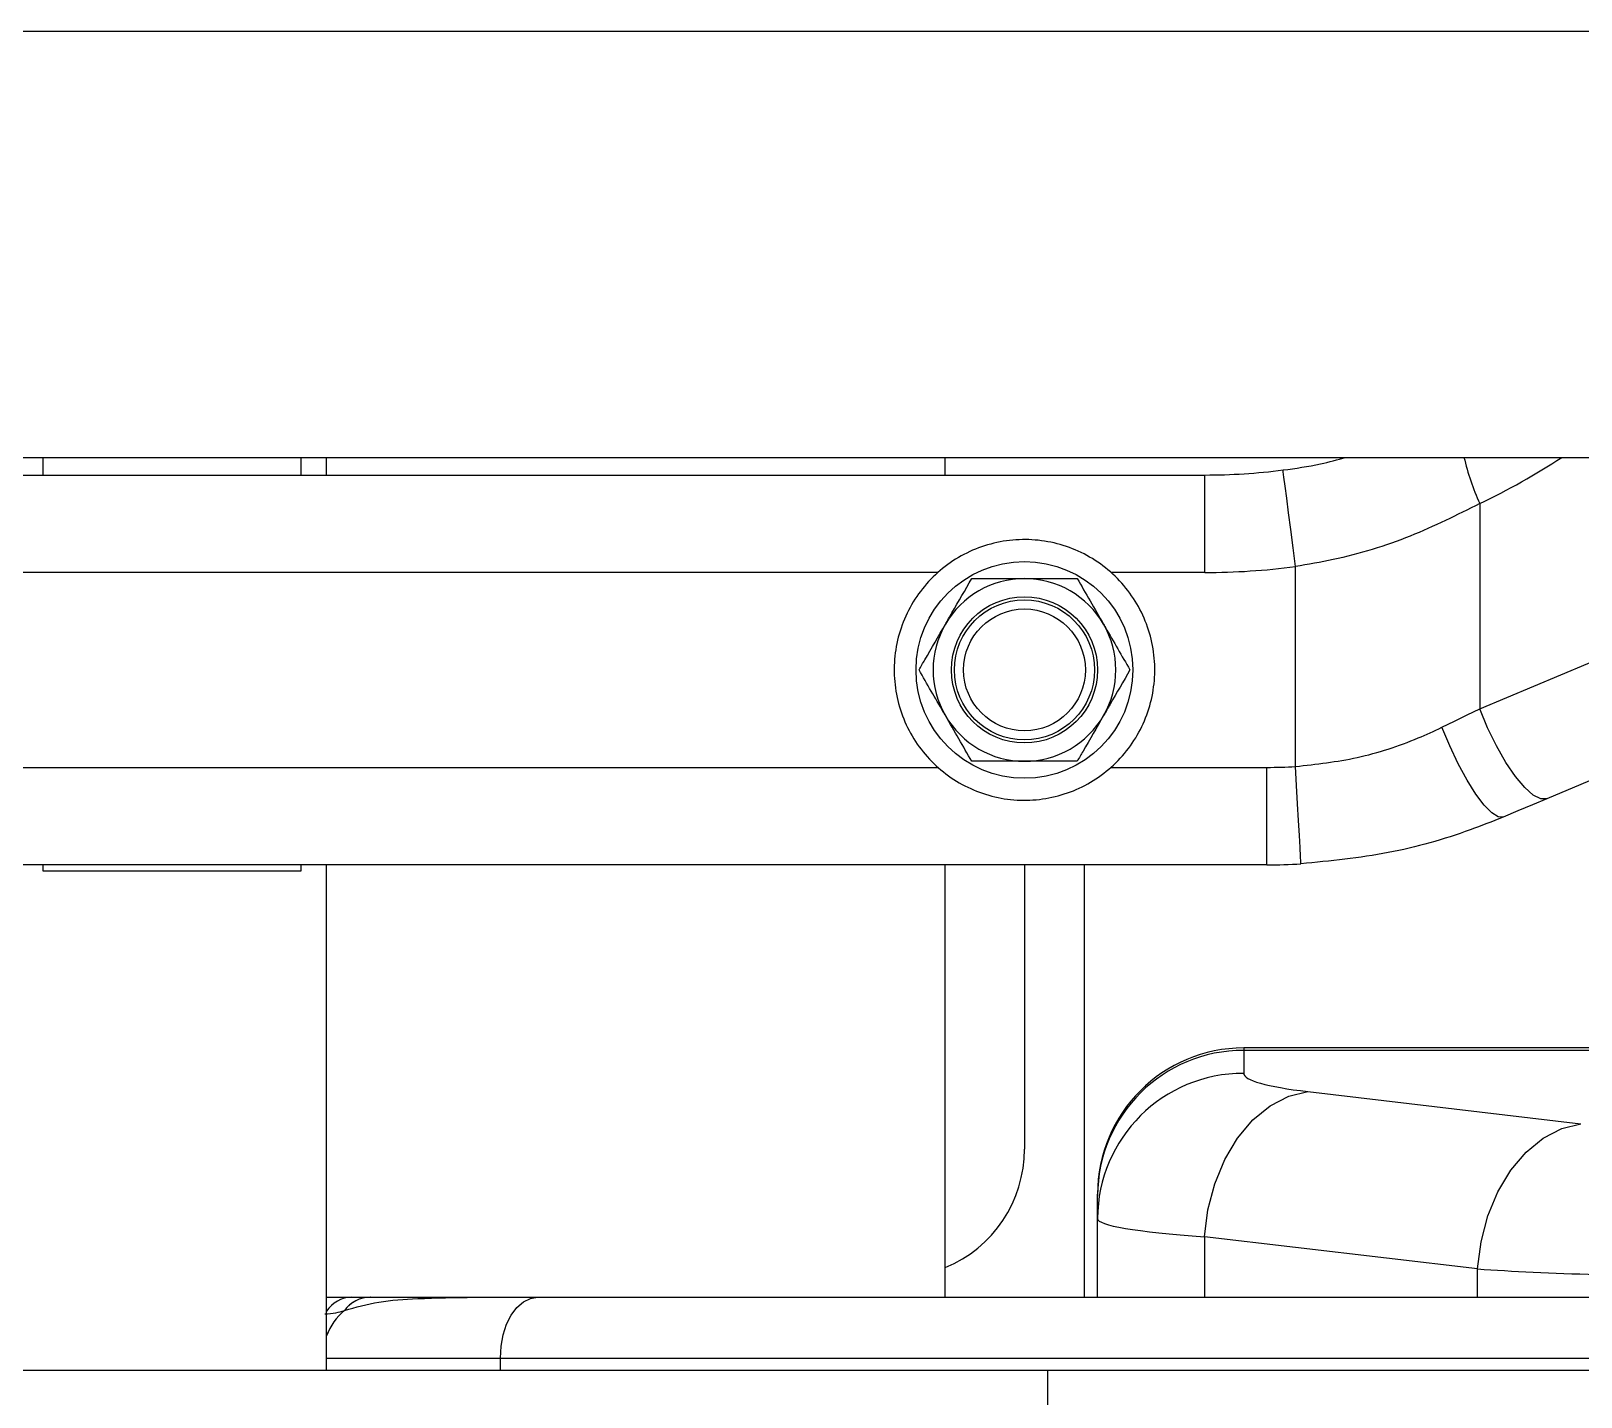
# Model space of a CAD drawing. Header units: inches. Extents: x -1851 to 6314, y -1304 to 4687.
# Drawn here: x -11.64 to -6.63, y 1651 to 1655.41 of the extents above; entities that cross this region are included whole.
import ezdxf

# ---------------------------------------------------------------- set-up
doc = ezdxf.new("R2010")
doc.units = ezdxf.units.IN
doc.header["$MEASUREMENT"] = 0

# ---------------------------------------------------------------- blocks, each defined once
blk = doc.blocks.new('2.4.20_8_Plan View')
at = {"color": 7, "linetype": 'Continuous', "lineweight": 25}
for p, q in [((0.09194898605347035, 1.149999976158142), (0.09194898605347035, -1.149999976158142)), ((9.507369041442857, 1.149999976158142), (9.507369041442857, -1.149999976158142)), ((0.1269488334655797, 1.115000009536743), (0.1269488334655797, -1.115000009536743)), ((9.542368888854973, 1.115000009536743), (9.542368888854973, -1.115000009536743)), ((0.05849981307983398, -0.08991097658872604), (0.05849981307983398, 0.08991096913814545)), ((9.473919868469224, -0.08991097658872604), (9.473919868469224, 0.08991096913814545)), ((0.09049940109253285, 0.08481781929731369), (0.09049940109253285, -0.08481781929731369)), ((9.50591945648192, 0.08481781929731369), (9.50591945648192, -0.08481781929731369)), ((0.01699972152710316, 0.07188010960817337), (0.01699972152710316, -0.07188010960817337)), ((9.43241977691649, 0.07188010960817337), (9.43241977691649, -0.07188010960817337)), ((0.05849981307983398, 0.010596695356071), (0.05799961090088246, 0.010596695356071)), ((0.05799961090088246, 0.010596695356071), (0.05799961090088246, -0.01059670001268387)), ((0.09194898605347035, 0.010596695356071), (0.09049940109253285, 0.010596695356071)), ((9.473919868469224, 0.010596695356071), (9.473419666290269, 0.010596695356071)), ((9.473419666290269, 0.010596695356071), (9.473419666290269, -0.01059670001268387)), ((9.507369041442857, 0.010596695356071), (9.50591945648192, 0.010596695356071)), ((0.05799961090088246, -0.01059670001268387), (0.05849981307983398, -0.01059670001268387)), ((0.09049940109253285, -0.01059670001268387), (0.09194898605347035, -0.01059670001268387)), ((9.473419666290269, -0.01059670001268387), (9.473919868469224, -0.01059670001268387)), ((9.50591945648192, -0.01059670001268387), (9.507369041442857, -0.01059670001268387)), ((0.01699972152710316, -0.01270000264048576), (0.05849981307983398, -0.01270000264048576)), ((0.02299976348877308, -0.01270000264048576), (0.02299976348877308, -0.01473612897098064)), ((0.09049940109253285, -0.01270000264048576), (0.09194898605347035, -0.01270000264048576)), ((9.43241977691649, -0.01270000264048576), (9.473919868469224, -0.01270000264048576)), ((9.43841981887816, -0.01270000264048576), (9.43841981887816, -0.01473612897098064)), ((9.50591945648192, -0.01270000264048576), (9.507369041442857, -0.01270000264048576)), ((0.02191686630249023, -0.01415961515158415), (0.02191972732544301, -0.01416824478656054)), ((0.02299976348877308, -0.01473612897098064), (0.02299976348877308, -0.01628237031400204)), ((9.43733692169188, -0.01415961515158415), (9.43733978271483, -0.01416824478656054)), ((9.43841981887816, -0.01473612897098064), (9.43841981887816, -0.01628237031400204)), ((0.02299976348877308, -0.03002115339040756), (0.02299976348877308, -0.1403801143169403)), ((9.43841981887816, -0.03002115339040756), (9.43841981887816, -0.1403801143169403)), ((0.02299976348877308, -0.06350000202655792), (0.05849981307983398, -0.06350000202655792)), ((0.09049940109253285, -0.06350000202655792), (0.09194898605347035, -0.06350000202655792)), ((9.43841981887816, -0.06350000202655792), (9.473919868469224, -0.06350000202655792)), ((9.50591945648192, -0.06350000202655792), (9.507369041442857, -0.06350000202655792)), ((0.05849981307983398, -0.07000239938497543), (0.03516530990600586, -0.07000239938497543)), ((9.473919868469224, -0.07000239938497543), (9.450585365295396, -0.07000239938497543)), ((0.01699972152710316, -0.07188010960817337), (0.005999565124511719, -0.07188010960817337)), ((0.01699972152710316, -0.07188010960817337), (0.01699972152710316, -0.1743337363004684)), ((9.43241977691649, -0.07188010960817337), (9.421419620513902, -0.07188010960817337)), ((9.43241977691649, -0.07188010960817337), (9.43241977691649, -0.1743337363004684)), ((0.02299976348877308, -0.07493000477552414), (0.05849981307983398, -0.07493000477552414)), ((9.43841981887816, -0.07493000477552414), (9.473919868469224, -0.07493000477552414)), ((0.02299976348877308, -0.07600000500679016), (0.02946281433105469, -0.07600000500679016)), ((0.02946281433105469, -0.07600000500679016), (0.03134202957153676, -0.07600000500679016)), ((0.03134202957153676, -0.07600000500679016), (0.03146553039550781, -0.07600000500679016)), ((9.43841981887816, -0.07600000500679016), (9.444882869720445, -0.07600000500679016)), ((9.444882869720445, -0.07600000500679016), (9.446762084960923, -0.07600000500679016)), ((9.446762084960923, -0.07600000500679016), (9.446885585784898, -0.07600000500679016)), ((0.02532672882080433, -0.107213206589222), (0.02796554565429688, -0.0847868025302887)), ((0.08249998092651722, -0.08481781929731369), (0.09049940109253285, -0.08481781929731369)), ((9.44074678421019, -0.107213206589222), (9.443385601043687, -0.0847868025302887)), ((9.497920036315904, -0.08481781929731369), (9.50591945648192, -0.08481781929731369)), ((0.04326009750366211, -0.08799999952316284), (0.04138088226318359, -0.08799999952316284)), ((0.04326009750366211, -0.1391497254371643), (0.04326009750366211, -0.08799999952316284)), ((0.04346561431885121, -0.08799999952316284), (0.04326009750366211, -0.08799999952316284)), ((0.04346561431885121, -0.1373486220836639), (0.04346561431885121, -0.08799999952316284)), ((9.458680152893052, -0.08799999952316284), (9.456800937652574, -0.08799999952316284)), ((9.458680152893052, -0.1391497254371643), (9.458680152893052, -0.08799999952316284)), ((9.458885669708238, -0.08799999952316284), (9.458680152893052, -0.08799999952316284)), ((9.458885669708238, -0.1373486220836639), (9.458885669708238, -0.08799999952316284)), ((0.05849981307983398, -0.08991097658872604), (0.06649971008301137, -0.08991097658872604)), ((9.473919868469224, -0.08991097658872604), (9.481919765472398, -0.08991097658872604)), ((0.0665655136108434, -0.09225906431674957), (0.08297920227051137, -0.09225906431674957)), ((9.48198556900023, -0.09225906431674957), (9.498399257659898, -0.09225906431674957)), ((0.03988313674927468, -0.09327208250761032), (0.03724431991577504, -0.1156984865665436)), ((9.455303192138665, -0.09327208250761032), (9.452664375305162, -0.1156984865665436)), ((0.08815431594848633, -0.1073785424232483), (0.07130050659180043, -0.1073785424232483)), ((9.503574371337876, -0.1073785424232483), (9.486720561981187, -0.1073785424232483)), ((0.08508729934693093, -0.1632003933191299), (0.0639266967773473, -0.1128998398780823)), ((9.500507354736321, -0.1632003933191299), (9.479346752166734, -0.1128998398780823))]:
    blk.add_line(p, q, dxfattribs=at)
at = {"color": 8, "linetype": 'Continuous', "lineweight": 25}
for p, q in [((0.06649971008301137, 0.06289436668157578), (0.06649971008301137, -0.06289437413215637)), ((0.08249998092651722, -0.06289437413215637), (0.08249998092651722, 0.06289436668157578)), ((9.481919765472398, 0.06289436668157578), (9.481919765472398, -0.06289437413215637)), ((9.497920036315904, -0.06289437413215637), (9.497920036315904, 0.06289436668157578)), ((0.01799964904785512, -0.01270000264048576), (0.01799964904785512, -0.02696575596928596)), ((9.433419704437242, -0.01270000264048576), (9.433419704437242, -0.02696575596928596)), ((0.01699972152710316, -0.02696575596928596), (0.01799964904785512, -0.02696575596928596)), ((0.01799964904785512, -0.02696575596928596), (0.01799964904785512, -0.1453801095485687)), ((9.43241977691649, -0.02696575596928596), (9.433419704437242, -0.02696575596928596)), ((9.433419704437242, -0.02696575596928596), (9.433419704437242, -0.1453801095485687)), ((0.06649971008301137, -0.07710563391447067), (0.06649971008301137, -0.08991097658872604)), ((0.08249998092651722, -0.08481781929731369), (0.08249998092651722, -0.07710563391447067)), ((9.481919765472398, -0.07710563391447067), (9.481919765472398, -0.08991097658872604)), ((9.497920036315904, -0.08481781929731369), (9.497920036315904, -0.07710563391447067)), ((0.02796554565429688, -0.0847868025302887), (0.02299976348877308, -0.0847868025302887)), ((9.443385601043687, -0.0847868025302887), (9.43841981887816, -0.0847868025302887)), ((0.02299976348877308, -0.107213206589222), (0.02532672882080433, -0.107213206589222)), ((0.07130050659180043, -0.1073785424232483), (0.09194898605347035, -0.1564603298902512)), ((9.43841981887816, -0.107213206589222), (9.44074678421019, -0.107213206589222)), ((9.486720561981187, -0.1073785424232483), (9.507369041442857, -0.1564603298902512))]:
    blk.add_line(p, q, dxfattribs=at)
at = {"color": 7, "linetype": 'Continuous', "lineweight": 25, "flags": 128}
for points in [[(0.01799964904785512, -0.02696575596928596), (0.01897525787353871, -0.02702446468174458), (0.01991319656372781, -0.02719833329319954), (0.02077770233154652, -0.02748068235814571), (0.02153539657592773, -0.02786066196858883), (0.02215719223022461, -0.02832366526126862), (0.02261924743652699, -0.02885190397500992), (0.0229039192199707, -0.02942507527768612), (0.02299976348877308, -0.03002115339040756)], [(9.433419704437242, -0.02696575596928596), (9.434395313262925, -0.02702446468174458), (9.435333251953118, -0.02719833329319954), (9.436197757720933, -0.02748068235814571), (9.436955451965318, -0.02786066196858883), (9.437577247619615, -0.02832366526126862), (9.438039302825914, -0.02885190397500992), (9.43832397460936, -0.02942507527768612), (9.43841981887816, -0.03002115339040756)], [(0.02796554565429688, -0.0847868025302887), (0.03017711639405007, -0.08506327867507935), (0.03231239318848012, -0.08562296628952026), (0.03429794311523438, -0.08644653856754303), (0.03606462478637695, -0.08750559389591217), (0.03755187988281605, -0.08876359462738037), (0.03870868682861328, -0.09017713367938995), (0.03949499130249023, -0.09169743955135345), (0.03988313674927468, -0.09327208250761032)], [(9.443385601043687, -0.0847868025302887), (9.44559717178344, -0.08506327867507935), (9.447732448577867, -0.08562296628952026), (9.449717998504624, -0.08644653856754303), (9.451484680175767, -0.08750559389591217), (9.452971935272203, -0.08876359462738037), (9.454128742218003, -0.09017713367938995), (9.45491504669188, -0.09169743955135345), (9.455303192138665, -0.09327208250761032)], [(0.08297920227051137, -0.09225906431674957), (0.08452701568603871, -0.09205882996320724), (0.08601522445678711, -0.09186628460884094), (0.08738660812378285, -0.0916888415813446), (0.08858919143676758, -0.09153330326080322), (0.08957624435424805, -0.09140565991401672), (0.09030866622925515, -0.09131081402301788), (0.09076070785522461, -0.0912524089217186), (0.09091329574585316, -0.09123268723487854)], [(9.498399257659898, -0.09225906431674957), (9.499947071075425, -0.09205882996320724), (9.501435279846177, -0.09186628460884094), (9.50280666351317, -0.0916888415813446), (9.504009246826158, -0.09153330326080322), (9.504996299743638, -0.09140565991401672), (9.505728721618645, -0.09131081402301788), (9.506180763244615, -0.0912524089217186), (9.50633335113524, -0.09123268723487854)], [(0.0585780143737793, -0.09270632266998291), (0.0587315559387207, -0.09269772469997406), (0.05918598175048828, -0.09267227351665497), (0.05992412567138672, -0.09263094514608383), (0.06091737747192383, -0.0925753265619278), (0.06212806701660512, -0.09250754863023758), (0.06350898742675781, -0.0924302190542221), (0.06500720977783203, -0.09234631806612015), (0.0665655136108434, -0.09225906431674957)], [(9.47399806976317, -0.09270632266998291), (9.47415161132811, -0.09269772469997406), (9.474606037139878, -0.09267227351665497), (9.475344181060777, -0.09263094514608383), (9.476337432861314, -0.0925753265619278), (9.477548122405992, -0.09250754863023758), (9.478929042816148, -0.0924302190542221), (9.480427265167222, -0.09234631806612015), (9.48198556900023, -0.09225906431674957)], [(0.06241178512573242, -0.1092996150255203), (0.06242847442627308, -0.1088939309120178), (0.06276226043701172, -0.1083719879388809), (0.06339836120605824, -0.1077562868595123), (0.06431055068969727, -0.1070733815431595), (0.06545829772949574, -0.1063527092337608), (0.06679296493530629, -0.1056253388524055), (0.06825637817383168, -0.1049226373434067), (0.06978607177734375, -0.1042748987674713)], [(0.06978607177734375, -0.1042748987674713), (0.07029390335083008, -0.1053156405687332), (0.07079887390137074, -0.1063503473997116), (0.07130050659180043, -0.1073785424232483)], [(9.477831840515123, -0.1092996150255203), (9.47784852981566, -0.1088939309120178), (9.478182315826402, -0.1083719879388809), (9.478818416595445, -0.1077562868595123), (9.479730606079087, -0.1070733815431595), (9.480878353118882, -0.1063527092337608), (9.482213020324693, -0.1056253388524055), (9.483676433563218, -0.1049226373434067), (9.485206127166734, -0.1042748987674713)], [(9.485206127166734, -0.1042748987674713), (9.48571395874022, -0.1053156405687332), (9.486218929290757, -0.1063503473997116), (9.486720561981187, -0.1073785424232483)], [(0.02532672882080433, -0.107213206589222), (0.02753829956055043, -0.1074896901845932), (0.02967357635498047, -0.1080493703484535), (0.03165912628173828, -0.1088729500770569), (0.03342580795288086, -0.109932005405426), (0.03491306304931641, -0.1111899986863136), (0.03606986999512074, -0.1126035377383232), (0.03685617446899414, -0.1141238510608673), (0.03724431991577504, -0.1156984865665436)], [(0.0639266967773473, -0.1128998398780823), (0.06390762329101918, -0.1123974695801735), (0.06421709060668945, -0.1117797419428825), (0.0648407936096227, -0.1110740602016449), (0.0657510757446289, -0.1103117391467094), (0.06690740585327504, -0.1095266044139862), (0.06825876235961914, -0.108753502368927), (0.06974506378174539, -0.1080267354846001), (0.07130050659180043, -0.1073785424232483)], [(9.44074678421019, -0.107213206589222), (9.442958354949937, -0.1074896901845932), (9.44509363174437, -0.1080493703484535), (9.447079181671128, -0.1088729500770569), (9.448845863342271, -0.109932005405426), (9.450333118438706, -0.1111899986863136), (9.451489925384507, -0.1126035377383232), (9.452276229858384, -0.1141238510608673), (9.452664375305162, -0.1156984865665436)], [(9.479346752166734, -0.1128998398780823), (9.479327678680406, -0.1123974695801735), (9.47963714599608, -0.1117797419428825), (9.48026084899901, -0.1110740602016449), (9.481171131134019, -0.1103117391467094), (9.482327461242662, -0.1095266044139862), (9.48367881774901, -0.108753502368927), (9.485165119171135, -0.1080267354846001), (9.486720561981187, -0.1073785424232483)], [(0.0639266967773473, -0.1128998398780823), (0.06342506408691406, -0.1117071360349655), (0.06292009353637695, -0.1105068773031235), (0.06241178512573242, -0.1092996150255203)], [(9.479346752166734, -0.1128998398780823), (9.478845119476304, -0.1117071360349655), (9.478340148925767, -0.1105068773031235), (9.477831840515123, -0.1092996150255203)]]:
    blk.add_lwpolyline(points, dxfattribs=at)
at = {"color": 7, "linetype": 'Continuous', "lineweight": 25}
for centre, radius in [((0.07449976449110451, -0.07000000228879344), 0.008899999999999655), ((9.489919819880498, -0.07000000228879344), 0.008899999999999655), ((0.07449976449110451, -0.07000000228879344), 0.005999999999996759), ((0.07449976449110451, -0.07000000228879344), 0.005749999999998731), ((9.489919819880498, -0.07000000228879344), 0.005999999999996759), ((9.489919819880498, -0.07000000228879344), 0.005749999999998731), ((0.07449976449110451, -0.07000000228882186), 0.005000000000002268), ((9.489919819880498, -0.07000000228882186), 0.005000000000002268)]:
    blk.add_circle(centre, radius, dxfattribs=at)
at = {"color": 8, "linetype": 'Continuous', "lineweight": 25}
for centre, radius, start, end in [((0.01809943502729894, -0.01736998176369298), 0.004984551425556552, 39.96593283917403, 69.53575470352091), ((0.01809495655387039, -0.01737062350062502), 0.004991750068273106, 40.03556913483426, 69.33633617643052), ((0.02049709974043168, -0.01479798083127548), 0.002503427947812623, 1.415743240034182, 56.93395146833578), ((9.433519490416685, -0.01736998176369298), 0.004984551425556552, 39.96593283917403, 69.53575470352091), ((9.433515011943257, -0.01737062350062502), 0.004991750068273106, 40.03556913483426, 69.33633617643052), ((9.435917155129822, -0.01479798083127548), 0.002503427947812623, 1.415743240034182, 56.93395146833578), ((0.09704093066067543, -0.1272808619792727), 0.02179619794260024, 103.5100656419556, 114.0613115605158), ((9.512460986050066, -0.1272808619792727), 0.02179619794260024, 103.5100656419556, 114.0613115605158), ((0.1404997644910999, -0.08239870439749097), 0.058000000000001, 205.511158389687, 213.1664237841631), ((9.555919819880486, -0.08239870439749097), 0.058000000000001, 205.511158389687, 213.1664237841631)]:
    blk.add_arc(centre, radius, start, end, dxfattribs=at)
at = {"color": 7, "linetype": 'Continuous', "lineweight": 25}
for centre, radius, start, end in [((0.02031999969566911, -0.01631182767903283), 0.002679925693595525, 0.6297998049722473, 53.42587420018805), ((0.02032230332838836, -0.0163171598312033), 0.002677610743829489, 0.6076514733757096, 53.37425174541888), ((9.435740055085063, -0.01631182767903283), 0.002679925693595525, 0.6297998049722473, 53.42587420018805), ((9.435742358717775, -0.0163171598312033), 0.002677610743829489, 0.6076514733757096, 53.37425174541888), ((0.07449976449110451, -0.07000000228879344), 0.01069999999999951, 99.37500000000844, 110.6249999999897), ((0.07449976449110451, -0.07000000228879344), 0.01070000000000216, 88.12500000001782, 99.37500000000844), ((0.07449976449110451, -0.07000000228879344), 0.01070000000000216, 76.87500000003992, 88.12500000001782), ((0.07449976449110451, -0.07000000228879344), 0.01069999999999712, 65.62500000000591, 76.87500000003992), ((9.489919819880498, -0.07000000228879344), 0.01069999999999951, 99.37500000000844, 110.6249999999897), ((9.489919819880498, -0.07000000228879344), 0.01070000000000216, 88.12500000001782, 99.37500000000844), ((9.489919819880498, -0.07000000228879344), 0.01070000000000216, 76.87500000003992, 88.12500000001782), ((9.489919819880498, -0.07000000228879344), 0.01069999999999712, 65.62500000000591, 76.87500000003992), ((0.07449976449110451, -0.07000000228879344), 0.01070000000000111, 121.8750000000078, 133.1250000000071), ((0.07449976449110451, -0.07000000228879344), 0.01069999999999989, 110.6249999999897, 121.8750000000078), ((0.07449976449110451, -0.07000000228879344), 0.0106999999999986, 54.3750000000088, 65.62500000000591), ((9.489919819880498, -0.07000000228879344), 0.01070000000000111, 121.8750000000078, 133.1250000000071), ((9.489919819880498, -0.07000000228879344), 0.01069999999999989, 110.6249999999897, 121.8750000000078), ((9.489919819880498, -0.07000000228879344), 0.0106999999999986, 54.3750000000088, 65.62500000000591), ((0.07449976449110451, -0.07000000228879344), 0.01070000000000137, 133.1250000000071, 144.3750000000173), ((0.07449976449110451, -0.07000000228879344), 0.01069999999999862, 43.12500000001691, 54.3750000000088), ((9.489919819880498, -0.07000000228879344), 0.01070000000000137, 133.1250000000071, 144.3750000000173), ((9.489919819880498, -0.07000000228879344), 0.01069999999999862, 43.12500000001691, 54.3750000000088), ((0.03516547275571114, -0.05946140228883223), 0.01054099999999947, 202.5278542787194, 270), ((0.07449976449110451, -0.07000000228879344), 0.007500000000006813, 119.9999999999974, 180), ((0.07449976449110451, -0.07000000228879344), 0.007500000000000606, 60.00000000004985, 119.9999999999974), ((0.07449976449110451, -0.07000000228879344), 0.007499999999999992, 0, 60.00000000004985), ((0.07449976449110451, -0.07000000228879344), 0.01069999999999862, 31.87500000001664, 43.12500000001691), ((9.450585528145098, -0.05946140228883223), 0.01054099999999947, 202.5278542787194, 270), ((9.489919819880498, -0.07000000228879344), 0.007500000000006813, 119.9999999999974, 180), ((9.489919819880498, -0.07000000228879344), 0.007500000000000606, 60.00000000004985, 119.9999999999974), ((9.489919819880498, -0.07000000228879344), 0.007499999999999992, 0, 60.00000000004985), ((9.489919819880498, -0.07000000228879344), 0.01069999999999862, 31.87500000001664, 43.12500000001691), ((0.07449976449110451, -0.07000000228879344), 0.01070000000000164, 144.3750000000173, 155.6249999999964), ((0.07449976449110451, -0.07000000228879344), 0.01069999999999752, 20.62500000001032, 31.87500000001664), ((9.489919819880498, -0.07000000228879344), 0.01070000000000164, 144.3750000000173, 155.6249999999964), ((9.489919819880498, -0.07000000228879344), 0.01069999999999752, 20.62500000001032, 31.87500000001664), ((0.07449976449110451, -0.07000000228879344), 0.01070000000000192, 155.6249999999964, 166.8750000000023), ((9.489919819880498, -0.07000000228879344), 0.01070000000000192, 155.6249999999964, 166.8750000000023), ((0.07449976449110451, -0.07000000228879344), 0.01069999999999906, 9.375000000011326, 20.62500000001032), ((9.489919819880498, -0.07000000228879344), 0.01069999999999906, 9.375000000011326, 20.62500000001032), ((0.07449976449110451, -0.07000000228879344), 0.01070000000000227, 166.8750000000023, 178.124999999997), ((0.07449976449110451, -0.07000000228879344), 0.01070000000000227, 358.124999999997, 9.375000000011326), ((9.489919819880498, -0.07000000228879344), 0.01070000000000227, 166.8750000000023, 178.124999999997), ((9.489919819880498, -0.07000000228879344), 0.01070000000000227, 358.124999999997, 9.375000000011326), ((0.07449976449110451, -0.07000000228879344), 0.01070000000000227, 178.124999999997, 189.3750000000105), ((0.07449976449110451, -0.07000000228879344), 0.007500000000006813, 180, 240.0000000000041), ((0.07449976449110451, -0.07000000228879344), 0.007499999999999992, 299.9999999999501, 0), ((9.489919819880498, -0.07000000228879344), 0.01070000000000227, 178.124999999997, 189.3750000000105), ((9.489919819880498, -0.07000000228879344), 0.007500000000006813, 180, 240.0000000000041), ((9.489919819880498, -0.07000000228879344), 0.007499999999999992, 299.9999999999501, 0), ((0.07449976449110451, -0.07000000228879344), 0.01070000000000227, 346.8750000000023, 358.124999999997), ((9.489919819880498, -0.07000000228879344), 0.01070000000000227, 346.8750000000023, 358.124999999997), ((0.07449976449110451, -0.07000000228879344), 0.01069999999999906, 189.3750000000105, 200.6249999999947), ((0.07449976449110451, -0.07000000228879344), 0.01070000000000192, 335.6249999999964, 346.8750000000023), ((9.489919819880498, -0.07000000228879344), 0.01069999999999906, 189.3750000000105, 200.6249999999947), ((9.489919819880498, -0.07000000228879344), 0.01070000000000192, 335.6249999999964, 346.8750000000023), ((0.07449976449110451, -0.07000000228879344), 0.01070000000000098, 200.6249999999947, 211.874999999985), ((9.489919819880498, -0.07000000228879344), 0.01070000000000098, 200.6249999999947, 211.874999999985), ((0.07449976449110451, -0.07000000228879344), 0.01070000000000164, 324.3749999999843, 335.6249999999964), ((9.489919819880498, -0.07000000228879344), 0.01070000000000164, 324.3749999999843, 335.6249999999964), ((0.02942045451945319, -0.08796042321617392), 0.01196049322131399, 359.8104125427657, 89.79707830984829), ((0.03129864336175814, -0.08796144260691108), 0.01196151628451213, 359.8153116757475, 89.7921791768777), ((0.03146547275582279, -0.08800000228882254), 0.01200000000000272, 0, 90), ((0.07449976449110451, -0.07000000228879344), 0.01070000000000126, 211.874999999985, 223.12499999998), ((0.07449976449110451, -0.07000000228879344), 0.01069999999999781, 313.1249999999855, 324.3749999999843), ((9.444840509908843, -0.08796042321617392), 0.01196049322131399, 359.8104125427657, 89.79707830984829), ((9.446718698751148, -0.08796144260691108), 0.01196151628451213, 359.8153116757475, 89.7921791768777), ((9.446885528145216, -0.08800000228882254), 0.01200000000000272, 0, 90), ((9.489919819880498, -0.07000000228879344), 0.01070000000000126, 211.874999999985, 223.12499999998), ((9.489919819880498, -0.07000000228879344), 0.01069999999999781, 313.1249999999855, 324.3749999999843), ((0.07449976449110451, -0.07000000228879344), 0.01070000000000534, 223.12499999998, 234.3749999999891), ((0.07449976449110451, -0.07000000228879344), 0.007500000000000606, 240.0000000000041, 299.9999999999501), ((9.489919819880498, -0.07000000228879344), 0.01070000000000534, 223.12499999998, 234.3749999999891), ((9.489919819880498, -0.07000000228879344), 0.007500000000000606, 240.0000000000041, 299.9999999999501), ((0.07449976449110451, -0.07000000228879344), 0.01070000000000534, 234.3749999999891, 245.6249999999804), ((0.07449976449110451, -0.07000000228879344), 0.01069999999999644, 301.8749999999787, 313.1249999999855), ((9.489919819880498, -0.07000000228879344), 0.01070000000000534, 234.3749999999891, 245.6249999999804), ((9.489919819880498, -0.07000000228879344), 0.01069999999999644, 301.8749999999785, 313.1249999999855), ((0.07449976449110451, -0.07000000228879344), 0.01070000000000305, 245.6249999999804, 256.8749999999659), ((0.07449976449110451, -0.07000000228879344), 0.01069999999999951, 279.3750000000085, 290.6249999999895), ((0.07449976449110451, -0.07000000228879344), 0.01069999999999951, 290.6249999999895, 301.8749999999787), ((9.489919819880498, -0.07000000228879344), 0.01070000000000305, 245.6249999999804, 256.8749999999657), ((9.489919819880498, -0.07000000228879344), 0.01069999999999951, 279.3750000000085, 290.6249999999895), ((9.489919819880498, -0.07000000228879344), 0.01069999999999951, 290.6249999999895, 301.8749999999785), ((0.07449976449110451, -0.07000000228879344), 0.01070000000000238, 256.8749999999659, 268.1249999999818), ((0.07449976449110451, -0.07000000228879344), 0.01070000000000238, 268.1249999999818, 279.3750000000085), ((9.489919819880498, -0.07000000228879344), 0.01070000000000238, 256.8749999999657, 268.1249999999818), ((9.489919819880498, -0.07000000228879344), 0.01070000000000238, 268.1249999999818, 279.3750000000085), ((0.1404997644910999, -0.08481782075182309), 0.05799999999999494, 180, 187.371212211956), ((0.1404997644910999, -0.08481782075182309), 0.0499999999999954, 180, 187.3712122119421), ((9.555919819880486, -0.08481782075182309), 0.05799999999999494, 180, 187.371212211956), ((9.555919819880486, -0.08481782075182309), 0.0499999999999954, 180, 187.3712122119421), ((0.108499764491107, -0.08991097452053509), 0.05000000000000573, 180, 183.2049020508226), ((0.108499764491107, -0.08991097452053509), 0.04200000000000405, 180, 183.2049020508226), ((9.523919819880497, -0.08991097452053509), 0.05000000000000573, 180, 183.2049020508226), ((9.523919819880497, -0.08991097452053509), 0.04200000000000405, 180, 183.2049020508226)]:
    blk.add_arc(centre, radius, start, end, dxfattribs=at)
for centre, major_axis, ratio, start_param, end_param in [((0.02946304518625809, -0.1060000022888232), (0, 0.02999999999999997), 0.07059807471682689, 0, 0.7853981633964282), ((9.444883100575652, -0.1060000022888232), (0, 0.02999999999999997), 0.07059807471682689, 0, 0.7853981633964282), ((0.0413808297575109, -0.1060000022888232), (0, 0.01799999999999724), 0.117663457861396, 0, 0.7853981633987102), ((9.456800885146905, -0.1060000022888232), (0, 0.01799999999999724), 0.117663457861396, 0, 0.7853981633987102), ((0.02682427660638709, -0.1284264091600278), (0, 0.02999999999999997), 0.07059807471682689, 0.7853981633963478, 1.570796326794897), ((9.44224433199578, -0.1284264091600278), (0, 0.02999999999999997), 0.07059807471682689, 0.7853981633963478, 1.570796326794897)]:
    blk.add_ellipse(centre, major_axis=major_axis, ratio=ratio, start_param=start_param, end_param=end_param, dxfattribs=at)
for points, knots in [([(0.02163410186767578, -0.0125573705881834), (0.02164741247617386, -0.0128557599242356), (0.02167077238621573, -0.0133794285490012), (0.0218428426468833, -0.01392493944217676), (0.02191686630249023, -0.01415961515158415)], [0, 0, 0, 0, 0.5698056402847581, 1, 1, 1, 1]), ([(9.437054157257066, -0.0125573705881834), (9.43706746786556, -0.0128557599242356), (9.437090827775606, -0.0133794285490012), (9.437262898036273, -0.01392493944217676), (9.43733692169188, -0.01415961515158415)], [0, 0, 0, 0, 0.5698056402847581, 1, 1, 1, 1]), ([(0.02191972732544301, -0.01416824478656054), (0.02217525595526126, -0.01508732810839319), (0.02268967633575869, -0.01693759119808647), (0.02293321396393466, -0.02048511482013282), (0.0230075497083071, -0.02476256379313213), (0.02300236766285124, -0.0282623688268302), (0.02299976348877308, -0.03002115339040756)], [0, 0, 0, 0, 0.2119866030918079, 0.4267632519303021, 0.7119268261883959, 1, 1, 1, 1]), ([(9.43733978271483, -0.01416824478656054), (9.437595311344651, -0.01508732810839319), (9.438109731725149, -0.01693759119808647), (9.438353269353328, -0.02048511482013282), (9.4384276050977, -0.02476256379313213), (9.438422423052245, -0.0282623688268302), (9.43841981887816, -0.03002115339040756)], [0, 0, 0, 0, 0.2119866030918079, 0.4267632519303021, 0.7119268261883959, 1, 1, 1, 1]), ([(0.02299976348877308, -0.0162887629121542), (0.02299976348877308, -0.01664449079692076), (0.02299976348877308, -0.01770696078537526), (0.02299976348876953, -0.01953114778683585), (0.02299976348877308, -0.02164387141917246), (0.02299976348877308, -0.02329281100494995), (0.02299976348877308, -0.02455220060920738), (0.02299976348877308, -0.02557242069391918), (0.02299976348877308, -0.02639422614697651), (0.02299976348877308, -0.02712214577371697), (0.02299976348877308, -0.02770276378163317), (0.02299976348877308, -0.02816414662635225), (0.02299976348877308, -0.02854432398470408), (0.02299976348877308, -0.02895307853245299), (0.02299976348878019, -0.02928269705950015), (0.02299976348876953, -0.02957607640720994), (0.02299976348877308, -0.02977274931691909), (0.02299976348877308, -0.02992166359862836), (0.02299976348877308, -0.03002115339040756)], [0, 0, 0, 0, 0.1149251632923694, 0.3432526438044843, 0.4917155902589621, 0.6032327023549183, 0.6895115784710353, 0.7397803905886616, 0.7962021855792382, 0.8403874042948573, 0.869881315987835, 0.8981042727200886, 0.9202097024348492, 0.9348893036765249, 0.9673877905770151, 0.9755109040620401, 0.9836388086668274, 1, 1, 1, 1]), ([(9.43841981887816, -0.0162887629121542), (9.43841981887816, -0.01664449079692076), (9.43841981887816, -0.01770696078537526), (9.43841981887816, -0.01953114778683585), (9.43841981887816, -0.02164387141917246), (9.43841981887816, -0.02329281100494995), (9.43841981887816, -0.02455220060920738), (9.43841981887816, -0.02557242069391918), (9.43841981887816, -0.02639422614697651), (9.43841981887816, -0.02712214577371697), (9.43841981887816, -0.02770276378163317), (9.43841981887816, -0.02816414662635225), (9.43841981887816, -0.02854432398470408), (9.43841981887816, -0.02895307853245299), (9.438419818878174, -0.02928269705950015), (9.43841981887816, -0.02957607640720994), (9.43841981887816, -0.02977274931691909), (9.43841981887816, -0.02992166359862836), (9.43841981887816, -0.03002115339040756)], [0, 0, 0, 0, 0.1149251632923694, 0.3432526438044843, 0.4917155902589621, 0.6032327023549183, 0.6895115784710353, 0.7397803905886616, 0.7962021855792382, 0.8403874042948573, 0.869881315987835, 0.8981042727200886, 0.9202097024348492, 0.9348893036765249, 0.9673877905770151, 0.9755109040620401, 0.9836388086668274, 1, 1, 1, 1]), ([(0.07074975967407582, -0.06350481510162354), (0.07083865179238558, -0.06345347340661078), (0.07210483468906403, -0.06272216024458999), (0.07334578108502399, -0.06200580801996125), (0.0744996070861852, -0.06133974716067314)], [0, 0, 0, 0, 0.07020480101596188, 1, 1, 1, 1]), ([(0.07449960708618164, -0.06133974716067314), (0.07477598310478228, -0.06149931486615401), (0.07599749516002774, -0.06220456374003902), (0.07726737278908402, -0.06293761896895944), (0.07824993133545277, -0.06350481510162354)], [0, 0, 0, 0, 0.2262572992243861, 1, 1, 1, 1]), ([(9.486169815063462, -0.06350481510162354), (9.486258707181776, -0.06345347340661078), (9.487524890078454, -0.06272216024458999), (9.488765836474414, -0.06200580801996125), (9.489919662475572, -0.06133974716067314)], [0, 0, 0, 0, 0.07020480101596188, 1, 1, 1, 1]), ([(9.489919662475572, -0.06133974716067314), (9.490196038494176, -0.06149931486615401), (9.491417550549414, -0.06220456374003902), (9.49268742817847, -0.06293761896895944), (9.49366998672484, -0.06350481510162354)], [0, 0, 0, 0, 0.2262572992243861, 1, 1, 1, 1]), ([(0.06699991226196289, -0.06566987186670303), (0.06760893793930123, -0.06531826457469947), (0.06883809860216061, -0.06460863628117863), (0.07010871133104857, -0.06387496582999574), (0.07074975967407582, -0.06350481510162354)], [0, 0, 0, 0, 0.4954809373077737, 1, 1, 1, 1]), ([(0.07824993133545277, -0.06350481510162354), (0.07855940830619801, -0.06368348585809258), (0.07982841564639287, -0.06441612357542681), (0.08106486576419414, -0.06513005171652253), (0.08199977874756215, -0.06566987186670303)], [0, 0, 0, 0, 0.2438732708189462, 1, 1, 1, 1]), ([(9.482419967651353, -0.06566987186670303), (9.483028993328688, -0.06531826457469947), (9.484258153991547, -0.06460863628117863), (9.485528766720435, -0.06387496582999574), (9.486169815063462, -0.06350481510162354)], [0, 0, 0, 0, 0.4954809373077737, 1, 1, 1, 1]), ([(9.49366998672484, -0.06350481510162354), (9.493979463695588, -0.06368348585809258), (9.49524847103578, -0.06441612357542681), (9.49648492115358, -0.06513005171652253), (9.497419834136949, -0.06566987186670303)], [0, 0, 0, 0, 0.2438732708189462, 1, 1, 1, 1]), ([(0.06699991226196289, -0.07000000029802322), (0.06699991226196289, -0.0698973203320179), (0.06699991226197, -0.0684350734277075), (0.06699991226197, -0.0670021626660855), (0.06699991226196289, -0.06566987186670303)], [0, 0, 0, 0, 0.07022067593795363, 1, 1, 1, 1]), ([(0.08199977874756215, -0.06566987186670303), (0.08199977874756215, -0.06637310244059336), (0.08199977874756215, -0.06779244466150658), (0.08199977874756215, -0.06925970975532891), (0.08199977874756215, -0.07000000029802322)], [0, 0, 0, 0, 0.4954623088867606, 1, 1, 1, 1]), ([(9.482419967651353, -0.07000000029802322), (9.482419967651353, -0.0698973203320179), (9.48241996765136, -0.0684350734277075), (9.48241996765136, -0.0670021626660855), (9.482419967651353, -0.06566987186670303)], [0, 0, 0, 0, 0.07022067593795363, 1, 1, 1, 1]), ([(9.497419834136949, -0.06566987186670303), (9.497419834136949, -0.06637310244059336), (9.497419834136949, -0.06779244466150658), (9.497419834136949, -0.06925970975532891), (9.497419834136949, -0.07000000029802322)], [0, 0, 0, 0, 0.4954623088867606, 1, 1, 1, 1]), ([(0.06699991226196289, -0.07433012872934341), (0.06699991226196289, -0.07362690064752542), (0.06699991226196289, -0.07220755866779882), (0.06699991226196289, -0.07074029338747323), (0.06699991226196289, -0.07000000029802322)], [0, 0, 0, 0, 0.495460637294494, 1, 1, 1, 1]), ([(0.08199977874756215, -0.07000000029802322), (0.08199977874756215, -0.07010268026402855), (0.08199977874756925, -0.07156492716833895), (0.08199977874756925, -0.07299783792996095), (0.08199977874756215, -0.07433012872934341)], [0, 0, 0, 0, 0.07022067593795363, 1, 1, 1, 1]), ([(9.482419967651353, -0.07433012872934341), (9.482419967651353, -0.07362690064752542), (9.482419967651353, -0.07220755866779882), (9.482419967651353, -0.07074029338747323), (9.482419967651353, -0.07000000029802322)], [0, 0, 0, 0, 0.495460637294494, 1, 1, 1, 1]), ([(9.497419834136949, -0.07000000029802322), (9.497419834136949, -0.07010268026402855), (9.497419834136963, -0.07156492716833895), (9.497419834136963, -0.07299783792996095), (9.497419834136949, -0.07433012872934341)], [0, 0, 0, 0, 0.07022067593795363, 1, 1, 1, 1]), ([(0.07074975967407582, -0.07649519294500351), (0.06976737822932577, -0.07592797015021802), (0.06849769533779337, -0.07519486074340875), (0.06727628963716725, -0.07448969279985818), (0.06699991226196289, -0.07433012872934341)], [0, 0, 0, 0, 0.7737218885866788, 1, 1, 1, 1]), ([(0.08199977874756215, -0.07433012872934341), (0.08139075280750063, -0.07468173556881652), (0.08016159057549643, -0.07539136354878906), (0.07889097941786005, -0.0761250392570787), (0.07824993133545277, -0.07649519294500351)], [0, 0, 0, 0, 0.4954805185201265, 1, 1, 1, 1]), ([(9.486169815063462, -0.07649519294500351), (9.48518743361872, -0.07592797015021802), (9.483917750727187, -0.07519486074340875), (9.482696345026554, -0.07448969279985818), (9.482419967651353, -0.07433012872934341)], [0, 0, 0, 0, 0.7737218885866788, 1, 1, 1, 1]), ([(9.497419834136949, -0.07433012872934341), (9.49681080819689, -0.07468173556881652), (9.49558164596489, -0.07539136354878906), (9.494311034807254, -0.0761250392570787), (9.49366998672484, -0.07649519294500351)], [0, 0, 0, 0, 0.4954805185201265, 1, 1, 1, 1]), ([(0.07449960708618164, -0.0786602571606636), (0.07356469283912048, -0.07812043919204825), (0.07232824000181992, -0.07740651333088522), (0.07105923651785062, -0.07667386641449525), (0.07074975967407582, -0.07649519294500351)], [0, 0, 0, 0, 0.756126088157656, 1, 1, 1, 1]), ([(0.07824993133545277, -0.07649519294500351), (0.07816087872888744, -0.07654652973201337), (0.07689397520763563, -0.07727687058039123), (0.07565318252937914, -0.07799375948508214), (0.07449960708618164, -0.0786602571606636)], [0, 0, 0, 0, 0.07029154554399514, 1, 1, 1, 1]), ([(9.489919662475572, -0.0786602571606636), (9.48898474822851, -0.07812043919204825), (9.487748295391214, -0.07740651333088522), (9.486479291907244, -0.07667386641449525), (9.486169815063462, -0.07649519294500351)], [0, 0, 0, 0, 0.756126088157656, 1, 1, 1, 1]), ([(9.49366998672484, -0.07649519294500351), (9.493580934118278, -0.07654652973201337), (9.49231403059703, -0.07727687058039123), (9.49107323791877, -0.07799375948508214), (9.489919662475572, -0.0786602571606636)], [0, 0, 0, 0, 0.07029154554399514, 1, 1, 1, 1]), ([(0.09091329574585316, -0.09123268723487854), (0.09105075425804898, -0.09226802521803279), (0.09128348667363184, -0.0940209665667453), (0.09175568269328593, -0.09569947239106114), (0.09194898605347035, -0.09638660401105881)], [0, 0, 0, 0, 0.5906289927453927, 1, 1, 1, 1]), ([(9.50633335113524, -0.09123268723487854), (9.506470809647439, -0.09226802521803279), (9.506703542063022, -0.0940209665667453), (9.50717573808268, -0.09569947239106114), (9.507369041442857, -0.09638660401105881)], [0, 0, 0, 0, 0.5906289927453927, 1, 1, 1, 1]), ([(0.06241178512573242, -0.1092996150255203), (0.06205579626632129, -0.1084074421790433), (0.06084387378545131, -0.1053701439578276), (0.05928403656991321, -0.09985353307249056), (0.05881541870103746, -0.0951096163436489), (0.0585780143737793, -0.09270632266998291)], [0, 0, 0, 0, 0.1702665515638503, 0.579652582155864, 1, 1, 1, 1]), ([(0.0665655136108434, -0.09225906431674957), (0.06675898981561801, -0.09395915703427704), (0.06715305827029283, -0.09742187179438133), (0.06846117389660478, -0.1014139385556518), (0.06948736557432156, -0.1036298780649076), (0.06978607177734375, -0.1042748987674713)], [0, 0, 0, 0, 0.4060942155915425, 0.8271245560981033, 1, 1, 1, 1]), ([(0.08815431594848633, -0.1073785424232483), (0.0872118618790978, -0.1055077778687235), (0.08529848481733637, -0.1017097381521523), (0.08371572563794771, -0.09650676649457068), (0.08315771966481478, -0.09328861579885483), (0.08297920227051137, -0.09225906431674957)], [0, 0, 0, 0, 0.3976407333928355, 0.8072930902453392, 1, 1, 1, 1]), ([(9.477831840515123, -0.1092996150255203), (9.477475851655711, -0.1084074421790433), (9.476263929174841, -0.1053701439578276), (9.474704091959303, -0.09985353307249056), (9.474235474090428, -0.0951096163436489), (9.47399806976317, -0.09270632266998291)], [0, 0, 0, 0, 0.1702665515638503, 0.579652582155864, 1, 1, 1, 1]), ([(9.48198556900023, -0.09225906431674957), (9.482179045205008, -0.09395915703427704), (9.482573113659683, -0.09742187179438133), (9.483881229285998, -0.1014139385556518), (9.484907420963708, -0.1036298780649076), (9.485206127166734, -0.1042748987674713)], [0, 0, 0, 0, 0.4060942155915425, 0.8271245560981033, 1, 1, 1, 1]), ([(9.503574371337876, -0.1073785424232483), (9.502631917268488, -0.1055077778687235), (9.500718540206726, -0.1017097381521523), (9.499135781027334, -0.09650676649457068), (9.498577775054201, -0.09328861579885483), (9.498399257659898, -0.09225906431674957)], [0, 0, 0, 0, 0.3976407333928355, 0.8072930902453392, 1, 1, 1, 1])]:
    blk.add_open_spline(points, degree=3, knots=knots, dxfattribs=at)

msp = doc.modelspace()

# ---------------------------------------------------------------- block references
at = {"xscale": 39.37008, "yscale": 39.37008, "zscale": 39.37008, "rotation": 90}
for p in [(-11.18635221162185, 1650.416650579612), (-11.18635221162185, 1279.730809765317)]:
    msp.add_blockref('2.4.20_8_Plan View', p, dxfattribs=at)

doc.saveas('drawing.dxf')
